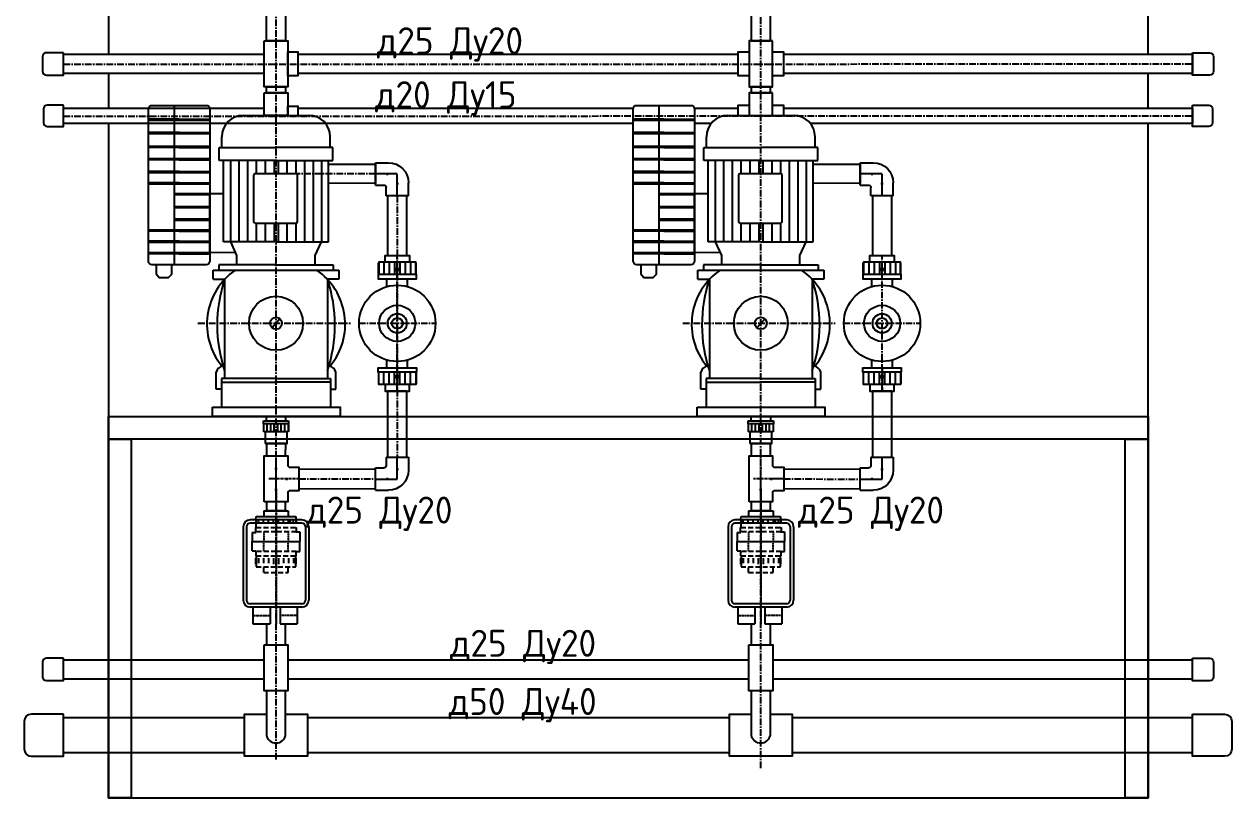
# Model space of a CAD drawing. Header units: millimetres. Extents: x -5247 to 64230, y -16204 to 29599.
# Drawn here: x 10622 to 12190, y 6470 to 7474 of the extents above; entities that cross this region are included whole.
import ezdxf

# ---------------------------------------------------------------- set-up
doc = ezdxf.new("R2010")
doc.units = ezdxf.units.MM
doc.linetypes.add('MITTE', pattern=[2, 1.25, -0.25, 0.25, -0.25])
doc.linetypes.add('VERDECKT', pattern=[0.375, 0.25, -0.125])
for name, color, linetype in [('KÖRPERKANTE', 7, 'Continuous'), ('Mitte', 6, 'MITTE'), ('VERDECKT', 140, 'VERDECKT'), ('насос', 7, 'Continuous'), ('система', 1, 'Continuous')]:
    doc.layers.add(name, color=color, linetype=linetype)
doc.styles.add('гостб', font='', dxfattribs={"height": 2.5})
doc.styles.get('гостб').set_extended_font_data('GOST type B')

# ---------------------------------------------------------------- blocks, each defined once
blk = doc.blocks.new('DRCKHA32')
at = {"color": 253, "linetype": 'MITTE', "ltscale": 10}
for p, q in [((0, -131.3), (0, 131.5)), ((-74, 0), (74, 0))]:
    blk.add_line(p, q, dxfattribs=at)
at = {"ltscale": 25}
for p, q in [((-36.6, 96.4), (-36.6, 116.9)), ((35.9, 94.7), (-35.9, 94.7)), ((-25.8, 116.9), (-25.8, 96.4)), ((-15.5, 116.9), (-15.5, 96.4)), ((-5.2, 116.9), (-5.2, 96.4)), ((5.2, 116.9), (5.2, 96.4)), ((15.5, 116.9), (15.5, 96.4)), ((25.8, 116.9), (25.8, 96.4)), ((36.6, 96.4), (36.6, 116.9)), ((-36.6, -96.4), (-36.6, -116.9)), ((35.9, -94.7), (-35.9, -94.7)), ((-25.8, -116.9), (-25.8, -96.4)), ((-15.5, -116.9), (-15.5, -96.4)), ((-5.2, -116.9), (-5.2, -96.4)), ((5.2, -116.9), (5.2, -96.4)), ((15.5, -116.9), (15.5, -96.4)), ((25.8, -116.9), (25.8, -96.4)), ((36.6, -96.4), (36.6, -116.9))]:
    blk.add_line(p, q, dxfattribs=at)
for p, q in [((-20, 71.2), (-20, 86.1)), ((20, 71.2), (20, 86.1)), ((-20, -85.9), (-20, -71.2)), ((20, -85.9), (20, -71.2))]:
    blk.add_line(p, q)
for points in [[(0, 86.1), (37, 86.1), (37, 94.7), (35.9, 94.7), (35.9, 118.6), (-35.9, 118.6), (-35.9, 94.7), (-37, 94.7), (-37, 86.1), (0, 86.1)], [(-23.7, 118.6), (-23.7, 131.5), (23.7, 131.5), (23.7, 118.6)], [(0, -86.1), (37, -86.1), (37, -94.7), (35.9, -94.7), (35.9, -118.6), (-35.9, -118.6), (-35.9, -94.7), (-37, -94.7), (-37, -86.1), (0, -86.1)], [(-23.7, -118.6), (-23.7, -131.5), (23.7, -131.5), (23.7, -118.6)]]:
    blk.add_lwpolyline(points, dxfattribs=at)
for radius in [74, 35, 18.5, 10.5]:
    blk.add_circle((0, 0), radius)
at = {"layer": 'Mitte', "color": 253, "ltscale": 25}
for p, q in [((0, 86.1), (0, 131.5)), ((3.4, 105.5), (-3.4, 105.5)), ((3.4, 102.5), (-3.4, 102.5)), ((0, -86.1), (0, -131.5)), ((3.4, -102.5), (-3.4, -102.5)), ((3.4, -105.5), (-3.4, -105.5))]:
    blk.add_line(p, q, dxfattribs=at)
blk = doc.blocks.new('t__dn40')
at = {"layer": 'KÖRPERKANTE', "ltscale": 25}
for p, q in [((-26, 2.9), (-26, -2.8)), ((26, 2.7), (26, -2.8)), ((3.1, -26), (-2.7, -26))]:
    blk.add_line(p, q, dxfattribs=at)
at = {"layer": 'KÖRPERKANTE', "ltscale": 25, "flags": 128}
blk.add_lwpolyline([(-57, 29.2), (57, 29.2), (57, -29.2), (32.3, -29.2), (29.2, -32.2), (29.2, -57), (-29.2, -57), (-29.2, -32.3), (-32.2, -29.2), (-57, -29.2), (-57, 29.2)], dxfattribs=at)
at = {"layer": 'Mitte', "color": 253, "ltscale": 5}
for p, q in [((-57, 0), (57, 0)), ((0, -57), (0, 17.7))]:
    blk.add_line(p, q, dxfattribs=at)
blk = doc.blocks.new('90_DN32')
for p, q in [((-45.6, 23.4), (-18.6, 23.4)), ((-45.6, -23.4), (-28.4, -23.4)), ((23.4, -45.6), (23.4, -18.6)), ((-23.4, -45.6), (-23.4, -28.4))]:
    blk.add_line(p, q)
at = {"ltscale": 25}
for p, q in [((-45.6, 23.4), (-45.6, -23.4)), ((-20.8, 2.5), (-20.8, -2.5)), ((-2.5, -20.8), (2.5, -20.8)), ((-23.4, -45.6), (23.4, -45.6))]:
    blk.add_line(p, q, dxfattribs=at)
for centre, radius in [((-18.6, -18.6), 42), ((-28.4, -28.4), 5)]:
    blk.add_arc(centre, radius, 0, 90)
at = {"layer": 'Mitte', "color": 253, "ltscale": 0.3}
for p, q in [((-45.6, 0), (0, 0)), ((0, 0), (0, -45.6))]:
    blk.add_line(p, q, dxfattribs=at)

msp = doc.modelspace()

# ---------------------------------------------------------------- linework, layer by layer
at = {"color": 5}
for p, q in [((12139.142, 7435.047), (12139.142, 7410.047)), ((12139.142, 7365.004), (12139.142, 7345.004)), ((10936.88, 6959.157), (10961.332, 6959.157)), ((11566.23, 6959.157), (11590.681, 6959.157))]:
    msp.add_line(p, q, dxfattribs=at)
for p, q in [((10817.14, 7161.767), (10817.14, 7368.701)), ((11446.49, 7161.767), (11446.49, 7368.701)), ((10783.338, 7351.475), (10863.186, 7350.821)), ((10783.338, 7349.584), (10863.186, 7348.929)), ((11412.687, 7351.475), (11492.535, 7350.821)), ((11412.687, 7349.584), (11492.535, 7348.929)), ((10783.338, 7334.216), (10863.186, 7333.561)), ((10783.338, 7332.324), (10863.186, 7331.67)), ((11412.687, 7334.216), (11492.535, 7333.561)), ((11412.687, 7332.324), (11492.535, 7331.67)), ((10783.338, 7316.231), (10863.186, 7315.576)), ((10783.338, 7314.339), (10863.186, 7313.685)), ((11412.687, 7316.231), (11492.535, 7315.576)), ((11412.687, 7314.339), (11492.535, 7313.685)), ((10783.338, 7300.244), (10863.186, 7299.59)), ((10783.338, 7298.353), (10863.186, 7297.698)), ((11412.687, 7300.244), (11492.535, 7299.59)), ((11412.687, 7298.353), (11492.535, 7297.698)), ((10783.338, 7283.592), (10863.186, 7282.937)), ((10783.338, 7281.7), (10863.186, 7281.046)), ((11412.687, 7283.592), (11492.535, 7282.937)), ((11412.687, 7281.7), (11492.535, 7281.046)), ((10783.338, 7268.901), (10863.186, 7268.246)), ((10783.338, 7267.009), (10863.186, 7266.355)), ((11412.687, 7268.901), (11492.535, 7268.246)), ((11412.687, 7267.009), (11492.535, 7266.355)), ((10817.14, 7254.79), (10863.186, 7254.412)), ((10817.14, 7252.898), (10863.186, 7252.521)), ((11446.49, 7254.79), (11492.535, 7254.412)), ((11446.49, 7252.898), (11492.535, 7252.521)), ((10817.14, 7237.934), (10863.186, 7237.557)), ((10817.14, 7236.042), (10863.186, 7235.665)), ((11446.49, 7237.934), (11492.535, 7237.557)), ((11446.49, 7236.042), (11492.535, 7235.665)), ((10817.14, 7221.735), (10863.186, 7221.357)), ((10817.14, 7219.843), (10863.186, 7219.466)), ((11446.49, 7221.735), (11492.535, 7221.357)), ((11446.49, 7219.843), (11492.535, 7219.466)), ((10783.338, 7207.653), (10863.186, 7206.999)), ((10783.338, 7205.762), (10863.186, 7205.107)), ((11412.687, 7207.653), (11492.535, 7206.999)), ((11412.687, 7205.762), (11492.535, 7205.107)), ((10783.338, 7193.13), (10863.186, 7192.475)), ((10783.338, 7191.238), (10863.186, 7190.583)), ((11412.687, 7193.13), (11492.535, 7192.475)), ((11412.687, 7191.238), (11492.535, 7190.583)), ((10783.338, 7178.241), (10863.186, 7177.587)), ((10783.338, 7176.35), (10863.186, 7175.695)), ((11412.687, 7178.241), (11492.535, 7177.587)), ((11412.687, 7176.35), (11492.535, 7175.695)), ((10867.398, 7142.929), (10867.398, 7154.915)), ((11496.747, 7142.929), (11496.747, 7154.915)), ((10878.307, 7014.284), (10878.307, 6977.066)), ((11019.905, 7014.284), (11019.905, 6977.066)), ((11507.657, 7014.284), (11507.657, 6977.066)), ((11649.254, 7014.284), (11649.254, 6977.066)), ((10919.146, 6695.815), (10941.317, 6695.815)), ((10954.367, 6695.815), (10976.538, 6695.815)), ((11548.496, 6695.815), (11570.667, 6695.815)), ((11583.717, 6695.815), (11605.888, 6695.815))]:
    msp.add_line(p, q)
at = {"color": 5, "ltscale": 25}
for p, q in [((10932.739, 6959.157), (10949.106, 6959.157)), ((10932.739, 6955.35), (10932.739, 6959.157)), ((10933.234, 6955.35), (10932.739, 6955.35)), ((10932.93, 6954.589), (10932.93, 6945.532)), ((10933.234, 6944.771), (10933.234, 6955.35)), ((10964.978, 6955.35), (10933.234, 6955.35)), ((10937.687, 6945.532), (10937.687, 6954.589)), ((10942.255, 6945.532), (10942.255, 6954.589)), ((10946.822, 6945.532), (10946.822, 6954.589)), ((10949.106, 6959.157), (10965.473, 6959.157)), ((10951.39, 6945.532), (10951.39, 6954.589)), ((10955.957, 6945.532), (10955.957, 6954.589)), ((10960.525, 6945.532), (10960.525, 6954.589)), ((10964.978, 6955.35), (10964.978, 6944.771)), ((10965.473, 6955.35), (10964.978, 6955.35)), ((10965.282, 6954.589), (10965.282, 6945.532)), ((10965.473, 6959.157), (10965.473, 6955.35)), ((11562.089, 6959.157), (11578.456, 6959.157)), ((11562.089, 6955.35), (11562.089, 6959.157)), ((11562.584, 6955.35), (11562.089, 6955.35)), ((11562.279, 6954.589), (11562.279, 6945.532)), ((11562.584, 6944.771), (11562.584, 6955.35)), ((11594.328, 6955.35), (11562.584, 6955.35)), ((11567.037, 6945.532), (11567.037, 6954.589)), ((11571.604, 6945.532), (11571.604, 6954.589)), ((11576.172, 6945.532), (11576.172, 6954.589)), ((11578.456, 6959.157), (11594.822, 6959.157)), ((11580.739, 6945.532), (11580.739, 6954.589)), ((11585.307, 6945.532), (11585.307, 6954.589)), ((11589.874, 6945.532), (11589.874, 6954.589)), ((11594.328, 6955.35), (11594.328, 6944.771)), ((11594.822, 6955.35), (11594.328, 6955.35)), ((11594.632, 6954.589), (11594.632, 6945.532)), ((11594.822, 6959.157), (11594.822, 6955.35)), ((10964.978, 6944.771), (10933.234, 6944.771)), ((11594.328, 6944.771), (11562.584, 6944.771))]:
    msp.add_line(p, q, dxfattribs=at)
at = {"color": 7, "linetype": 'MITTE'}
for p, q in [((10949.106, 6868.305), (10949.106, 6694.928)), ((11578.456, 6868.305), (11578.456, 6694.928)), ((10920.41, 6706.32), (10942.581, 6706.32)), ((10977.802, 6706.32), (10955.631, 6706.32)), ((11549.76, 6706.32), (11571.931, 6706.32)), ((11607.151, 6706.32), (11584.98, 6706.32))]:
    msp.add_line(p, q, dxfattribs=at)
at = {"color": 7, "ltscale": 25}
for p, q in [((10933.223, 6842.397), (10964.989, 6842.397)), ((10933.223, 6842.397), (10933.223, 6834.94)), ((10964.989, 6842.397), (10964.989, 6834.94)), ((11562.572, 6842.397), (11594.339, 6842.397)), ((11562.572, 6842.397), (11562.572, 6834.94)), ((11594.339, 6842.397), (11594.339, 6834.94)), ((10923.498, 6834.94), (10974.714, 6834.94)), ((11552.848, 6834.94), (11604.063, 6834.94))]:
    msp.add_line(p, q, dxfattribs=at)
at = {"color": 7}
for p, q in [((10962.532, 6842.397), (10935.68, 6842.397)), ((11591.881, 6842.397), (11565.03, 6842.397)), ((10910.972, 6821.757), (10910.972, 6726.274)), ((10982.806, 6826.191), (10915.406, 6826.191)), ((10923.063, 6831.678), (10923.498, 6834.94)), ((10923.063, 6831.678), (10923.063, 6826.127)), ((10974.714, 6834.94), (10974.714, 6826.127)), ((10975.149, 6831.678), (10975.149, 6826.127)), ((10991.674, 6821.757), (10991.674, 6726.274)), ((11540.321, 6821.757), (11540.321, 6726.274)), ((11612.156, 6826.191), (11544.756, 6826.191)), ((11552.413, 6831.678), (11552.848, 6834.94)), ((11552.413, 6831.678), (11552.413, 6826.127)), ((11604.063, 6834.94), (11604.063, 6826.127)), ((11604.498, 6831.678), (11604.498, 6826.127)), ((11621.024, 6821.757), (11621.024, 6726.274)), ((10982.806, 6721.839), (10915.406, 6721.839)), ((11612.156, 6721.839), (11544.756, 6721.839))]:
    msp.add_line(p, q, dxfattribs=at)
at = {"color": 253}
for p, q in [((10922.791, 6815.299), (10922.791, 6820.736)), ((10923.498, 6820.736), (10923.498, 6826.127)), ((10967.634, 6830.625), (10967.634, 6829.177)), ((10967.634, 6829.177), (10967.634, 6826.725)), ((10975.421, 6820.736), (10975.421, 6815.299)), ((11552.141, 6815.299), (11552.141, 6820.736)), ((11552.848, 6820.736), (11552.848, 6826.127)), ((11596.983, 6830.625), (11596.983, 6829.177)), ((11596.983, 6829.177), (11596.983, 6826.725)), ((11604.77, 6820.736), (11604.77, 6815.299)), ((10974.884, 6815.299), (10979.985, 6815.299)), ((11604.233, 6815.299), (11609.335, 6815.299)), ((10918.227, 6802.388), (10979.985, 6802.388)), ((10922.791, 6789.477), (10922.791, 6784.04)), ((10974.884, 6789.477), (10979.985, 6789.477)), ((10975.421, 6784.04), (10975.421, 6789.477)), ((11547.576, 6802.388), (11609.335, 6802.388)), ((11552.141, 6789.477), (11552.141, 6784.04)), ((11604.233, 6789.477), (11609.335, 6789.477)), ((11604.77, 6784.04), (11604.77, 6789.477)), ((10923.063, 6773.098), (10923.063, 6780.777)), ((10923.498, 6784.04), (10923.498, 6769.836)), ((10974.714, 6769.836), (10974.714, 6784.04)), ((10975.149, 6773.098), (10975.149, 6780.777)), ((11552.413, 6773.098), (11552.413, 6780.777)), ((11552.848, 6784.04), (11552.848, 6769.836)), ((11604.063, 6769.836), (11604.063, 6784.04)), ((11604.498, 6773.098), (11604.498, 6780.777))]:
    msp.add_line(p, q, dxfattribs=at)
for points in [[(11591.547, 8569.825), (10731.399, 8569.825), (10731.399, 7435.047)], [(12081.399, 7435.047), (12081.399, 8569.825)], [(10672.97, 7435.047), (10933.831, 7435.047)], [(10964.381, 7410.047), (10964.381, 7435.047)], [(10977.463, 7435.047), (11548.638, 7435.047)], [(11563.181, 7437.822), (11548.638, 7437.822), (11548.638, 7407.272), (11563.181, 7407.272)], [(11593.731, 7407.272), (11608.273, 7407.272), (11608.273, 7437.822), (11593.731, 7437.822)], [(11608.273, 7435.047), (12139.142, 7435.047)], [(10933.831, 7410.047), (10672.97, 7410.047)], [(10731.399, 7410.047), (10731.399, 7365.004)], [(11548.638, 7410.047), (10977.463, 7410.047)], [(12139.142, 7410.047), (11608.273, 7410.047)], [(12081.399, 7365.004), (12081.399, 7410.047)], [(10672.97, 7365.004), (10933.831, 7365.004)], [(10964.381, 7355.707), (10964.381, 7367.557), (10977.463, 7367.557), (10977.463, 7355.707)], [(10964.381, 7365.004), (10964.381, 7365.004)], [(10964.381, 7365.004), (10964.381, 7365.004)], [(10977.463, 7365.004), (11412.86, 7365.004)], [(11492.363, 7365.004), (11548.638, 7365.004)], [(11563.181, 7368.551), (11548.638, 7368.551), (11548.638, 7355.707)], [(11608.273, 7355.707), (11608.273, 7368.551), (11593.731, 7368.551)], [(11608.273, 7365.004), (12139.142, 7365.004)], [(11412.687, 7345.004), (10672.97, 7345.004)], [(10731.399, 7345.004), (10731.399, 6469.825), (12081.399, 6469.825), (12081.399, 7345.004)], [(11513.883, 7345.004), (11492.535, 7345.004)], [(12139.142, 7345.004), (11643.028, 7345.004)], [(10863.186, 7254.412), (10880.989, 7254.367)], [(10896.715, 7177.4), (10863.186, 7177.587), (10863.186, 7254.412)], [(11492.535, 7254.412), (11510.338, 7254.367)], [(11526.065, 7177.4), (11492.535, 7177.587), (11492.535, 7254.412)], [(10793.55, 7161.767), (10793.55, 7149.881), (10797.272, 7145.442), (10809.509, 7145.442), (10813.837, 7149.653), (10813.837, 7161.767)], [(11422.9, 7161.767), (11422.9, 7149.881), (11426.621, 7145.442), (11438.859, 7145.442), (11443.187, 7149.653), (11443.187, 7161.767)], [(10936.686, 6959.157), (10936.686, 6964.97), (10961.526, 6964.97), (10961.526, 6959.157)], [(11566.035, 6959.157), (11566.035, 6964.97), (11590.876, 6964.97), (11590.876, 6959.157)], [(10936.606, 6695.815), (10936.606, 6668.589), (10961.606, 6668.589), (10961.606, 6695.815)], [(11565.956, 6695.815), (11565.956, 6668.589), (11590.956, 6668.589), (11590.956, 6695.815)], [(10672.97, 6648.859), (10933.602, 6648.859)], [(10964.61, 6648.859), (11562.951, 6648.859)], [(11593.96, 6648.859), (12139.142, 6648.859)], [(10933.602, 6623.859), (10672.97, 6623.859)], [(11562.951, 6623.859), (10964.61, 6623.859)], [(12139.142, 6623.859), (11593.96, 6623.859)], [(10961.606, 6551.174), (10961.606, 6608.589), (10936.606, 6608.589), (10936.606, 6551.174)], [(11590.956, 6551.174), (11590.956, 6608.589), (11565.956, 6608.589), (11565.956, 6551.174)], [(10672.97, 6574.047), (10908.27, 6574.047)], [(10961.606, 6578.498), (10989.942, 6578.498), (10989.942, 6523.85), (10908.27, 6523.85), (10908.27, 6578.498), (10936.606, 6578.498)], [(10989.942, 6574.047), (11537.62, 6574.047)], [(11590.956, 6578.498), (11619.291, 6578.498), (11619.291, 6523.85), (11537.62, 6523.85), (11537.62, 6578.498), (11565.956, 6578.498)], [(11619.291, 6574.047), (12139.142, 6574.047)], [(10908.27, 6528.302), (10672.97, 6528.302)], [(11537.62, 6528.302), (10989.942, 6528.302)], [(12139.142, 6528.302), (11619.291, 6528.302)]]:
    msp.add_lwpolyline(points)
for points in [[(10936.606, 7492.473), (10961.606, 7492.473), (10961.606, 7452.365), (10936.606, 7452.365)], [(11590.956, 7492.473), (11565.956, 7492.473), (11565.956, 7452.365), (11590.956, 7452.365)], [(10933.831, 7452.365), (10964.381, 7452.365), (10964.381, 7392.73), (10933.831, 7392.73)], [(11593.731, 7452.365), (11563.181, 7452.365), (11563.181, 7392.73), (11593.731, 7392.73)], [(10964.381, 7438.292), (10977.463, 7438.292), (10977.463, 7406.802), (10964.381, 7406.802)], [(10933.831, 7385.004), (10964.381, 7385.004), (10964.381, 7355.707), (10933.831, 7355.707)], [(10936.606, 7392.73), (10961.606, 7392.73), (10961.606, 7385.004), (10936.606, 7385.004)], [(11593.731, 7385.004), (11563.181, 7385.004), (11563.181, 7355.707), (11593.731, 7355.707)], [(11590.956, 7392.73), (11565.956, 7392.73), (11565.956, 7385.004), (11590.956, 7385.004)], [(11017.223, 7267.492), (11017.223, 7292.492), (11078.227, 7292.213), (11078.227, 7267.213)], [(11646.573, 7267.492), (11646.573, 7292.492), (11707.577, 7292.213), (11707.577, 7267.213)], [(11119.032, 7251.409), (11094.032, 7251.409), (11094.032, 7173.847), (11119.032, 7173.847)], [(11748.381, 7251.409), (11723.381, 7251.409), (11723.381, 7173.847), (11748.381, 7173.847)], [(11119.032, 6997.646), (11094.032, 6997.646), (11094.032, 6911.895), (11119.032, 6911.895)], [(11748.381, 6997.646), (11723.381, 6997.646), (11723.381, 6911.895), (11748.381, 6911.895)], [(10866.595, 6977.066), (11032.294, 6977.066), (11032.294, 6964.97), (10866.595, 6964.97)], [(11495.945, 6977.066), (11661.644, 6977.066), (11661.644, 6964.97), (11495.945, 6964.97)], [(10961.713, 6929.937), (10936.713, 6929.937), (10936.606, 6913.601), (10961.606, 6913.601)], [(11591.063, 6929.937), (11566.063, 6929.937), (11565.956, 6913.601), (11590.956, 6913.601)], [(11078.227, 6871.091), (11078.227, 6896.091), (10978.924, 6896.284), (10978.924, 6871.284)], [(11707.577, 6871.091), (11707.577, 6896.091), (11608.273, 6896.284), (11608.273, 6871.284)], [(10961.606, 6853.966), (10936.606, 6853.966), (10936.606, 6842.397), (10961.606, 6842.397)], [(11590.956, 6853.966), (11565.956, 6853.966), (11565.956, 6842.397), (11590.956, 6842.397)]]:
    msp.add_lwpolyline(points, close=True)
at = {"color": 5}
for points in [[(10672.97, 7437.066), (10650.962, 7437.066, 0.41421356), (10645.962, 7432.066), (10645.962, 7413.028, 0.41421356), (10650.962, 7408.028), (10672.97, 7408.028)], [(12139.142, 7436.898), (12161.15, 7436.898, -0.41421356), (12166.15, 7431.898), (12166.15, 7412.86, -0.41421356), (12161.15, 7407.86), (12139.142, 7407.86)], [(10672.97, 7368.99), (10652.048, 7368.99, 0.41421356), (10647.295, 7364.237), (10647.295, 7346.138, 0.41421356), (10652.048, 7341.385), (10672.97, 7341.385)], [(12139.142, 7368.823), (12160.064, 7368.823, -0.41421356), (12164.817, 7364.069), (12164.817, 7345.971, -0.41421356), (12160.064, 7341.217), (12139.142, 7341.217)], [(10672.97, 6651.074), (10650.962, 6651.074, 0.41421356), (10645.962, 6646.074), (10645.962, 6627.036, 0.41421356), (10650.962, 6622.036), (10672.97, 6622.036)], [(12139.142, 6650.923), (12161.15, 6650.923, -0.41421356), (12166.15, 6645.923), (12166.15, 6626.885, -0.41421356), (12161.15, 6621.885), (12139.142, 6621.885)], [(10672.97, 6578.522), (10631.517, 6578.522, 0.41421356), (10622.1, 6569.104), (10622.1, 6533.245, 0.41421356), (10631.517, 6523.827), (10672.97, 6523.827)], [(12139.142, 6578.522), (12180.594, 6578.522, -0.41421356), (12190.012, 6569.104), (12190.012, 6533.245, -0.41421356), (12180.594, 6523.827), (12139.142, 6523.827)]]:
    msp.add_lwpolyline(points, format="xyb", close=True, dxfattribs=at)
for points in [[(10788.338, 7368.701), (10858.186, 7368.701, -0.41421356), (10863.186, 7363.701), (10863.186, 7166.767, -0.41421356), (10858.186, 7161.767), (10788.338, 7161.767, -0.41421356), (10783.338, 7166.767), (10783.338, 7363.701, -0.41421356)], [(11417.687, 7368.701), (11487.535, 7368.701, -0.41421356), (11492.535, 7363.701), (11492.535, 7166.767, -0.41421356), (11487.535, 7161.767), (11417.687, 7161.767, -0.41421356), (11412.687, 7166.767), (11412.687, 7363.701, -0.41421356)]]:
    msp.add_lwpolyline(points, format="xyb", close=True)
at = {"color": 54}
for points in [[(10731.399, 6964.97), (12081.399, 6964.97), (12081.399, 6935.251), (10731.399, 6935.251)], [(10761.118, 6935.251), (10761.118, 6469.825), (10731.399, 6469.825), (10731.399, 6935.251)], [(12081.399, 6935.251), (12081.399, 6469.825), (12051.68, 6469.825), (12051.68, 6935.251)]]:
    msp.add_lwpolyline(points, close=True, dxfattribs=at)
at = {"color": 5}
for points in [[(10934.82, 6929.937), (10963.606, 6929.937), (10963.606, 6944.771), (10934.82, 6944.771)], [(11564.17, 6929.937), (11592.956, 6929.937), (11592.956, 6944.771), (11564.17, 6944.771)]]:
    msp.add_lwpolyline(points, close=True, dxfattribs=at)
at = {"color": 0}
for points in [[(10933.602, 6668.589), (10964.61, 6668.589), (10964.61, 6608.589), (10933.602, 6608.589)], [(11562.951, 6668.589), (11593.96, 6668.589), (11593.96, 6608.589), (11562.951, 6608.589)]]:
    msp.add_lwpolyline(points, close=True, dxfattribs=at)
at = {"color": 7}
for centre, radius, start, end in [((10915.406, 6821.757), 8.868, 90, 180), ((10915.406, 6821.757), 4.434, 90, 180), ((10982.806, 6821.757), 8.868, 0, 90), ((10982.806, 6821.757), 4.434, 0, 90), ((11544.756, 6821.757), 8.868, 90, 180), ((11544.756, 6821.757), 4.434, 90, 180), ((11612.156, 6821.757), 8.868, 0, 90), ((11612.156, 6821.757), 4.434, 0, 90), ((10915.406, 6726.274), 8.868, 180, 270), ((10915.406, 6726.274), 4.434, 180, 270), ((10982.806, 6726.274), 8.868, 270, 0), ((10982.806, 6726.274), 4.434, 270, 0), ((11544.756, 6726.274), 8.868, 180, 270), ((11544.756, 6726.274), 4.434, 180, 270), ((11612.156, 6726.274), 8.868, 270, 0), ((11612.156, 6726.274), 4.434, 270, 0)]:
    msp.add_arc(centre, radius, start, end, dxfattribs=at)
for centre in [(10949.106, 6553.82), (11578.456, 6553.82)]:
    msp.add_arc(centre, 12.777, 191.95162, 348.04838)
at = {"layer": 'KÖRPERKANTE', "color": 7}
for p, q in [((10906.538, 6821.757), (10906.538, 6726.274)), ((10982.806, 6830.625), (10915.406, 6830.625)), ((10926.269, 6827.585), (10926.269, 6831.678)), ((10932.794, 6828.166), (10932.794, 6831.678)), ((10939.319, 6828.166), (10939.319, 6831.678)), ((10945.844, 6828.166), (10945.844, 6831.678)), ((10945.844, 6830.433), (10945.844, 6831.678)), ((10952.368, 6828.166), (10952.368, 6831.678)), ((10952.368, 6830.433), (10952.368, 6831.678)), ((10958.893, 6828.166), (10958.893, 6831.678)), ((10965.418, 6828.166), (10965.418, 6831.678)), ((10971.943, 6827.585), (10971.943, 6831.678)), ((10987.24, 6821.757), (10987.24, 6726.274)), ((11535.887, 6821.757), (11535.887, 6726.274)), ((11612.156, 6830.625), (11544.756, 6830.625)), ((11555.619, 6827.585), (11555.619, 6831.678)), ((11562.144, 6828.166), (11562.144, 6831.678)), ((11568.668, 6828.166), (11568.668, 6831.678)), ((11575.193, 6828.166), (11575.193, 6831.678)), ((11575.193, 6830.433), (11575.193, 6831.678)), ((11581.718, 6828.166), (11581.718, 6831.678)), ((11581.718, 6830.433), (11581.718, 6831.678)), ((11588.243, 6828.166), (11588.243, 6831.678)), ((11594.768, 6828.166), (11594.768, 6831.678)), ((11601.292, 6827.585), (11601.292, 6831.678)), ((11616.59, 6821.757), (11616.59, 6726.274)), ((10982.806, 6717.405), (10915.406, 6717.405)), ((10919.146, 6717.405), (10919.146, 6695.815)), ((10941.317, 6717.405), (10941.317, 6695.815)), ((10954.367, 6717.405), (10954.367, 6695.815)), ((10976.538, 6717.405), (10976.538, 6695.815)), ((11612.156, 6717.405), (11544.756, 6717.405)), ((11548.496, 6717.405), (11548.496, 6695.815)), ((11570.667, 6717.405), (11570.667, 6695.815)), ((11583.717, 6717.405), (11583.717, 6695.815)), ((11605.888, 6717.405), (11605.888, 6695.815))]:
    msp.add_line(p, q, dxfattribs=at)
at = {"layer": 'KÖRPERKANTE', "color": 253}
for p, q in [((10918.227, 6814.203), (10918.227, 6802.388)), ((10918.227, 6814.203), (10923.328, 6814.203)), ((10979.985, 6815.299), (10979.985, 6802.388)), ((11547.576, 6814.203), (11547.576, 6802.388)), ((11547.576, 6814.203), (11552.678, 6814.203)), ((11609.335, 6815.299), (11609.335, 6802.388)), ((10918.227, 6790.573), (10918.227, 6802.388)), ((10918.227, 6790.573), (10923.328, 6790.573)), ((10979.985, 6789.477), (10979.985, 6802.388)), ((11547.576, 6790.573), (11547.576, 6802.388)), ((11547.576, 6790.573), (11552.678, 6790.573)), ((11609.335, 6789.477), (11609.335, 6802.388))]:
    msp.add_line(p, q, dxfattribs=at)
at = {"layer": 'Mitte', "color": 253, "ltscale": 7}
for p, q in [((10949.106, 6519.483), (10949.106, 7895.372)), ((11578.456, 6508.256), (11578.456, 7887.059)), ((10672.97, 7421.941), (12139.142, 7422.547)), ((10672.97, 7354.582), (12139.142, 7355.188)), ((11078.227, 7279.713), (10942.314, 7279.775)), ((11106.532, 7251.409), (11106.532, 6911.895)), ((10847.761, 7085.805), (11045.862, 7085.805)), ((11477.111, 7085.805), (11675.211, 7085.805)), ((10978.924, 6883.784), (11078.227, 6883.784)), ((11608.273, 6883.784), (11707.577, 6883.591))]:
    msp.add_line(p, q, dxfattribs=at)
at = {"layer": 'VERDECKT', "color": 253, "ltscale": 25}
for p, q in [((10922.791, 6820.736), (10923.498, 6820.736)), ((10923.498, 6820.736), (10949.106, 6820.736)), ((10949.106, 6820.736), (10974.714, 6820.736)), ((10974.714, 6820.736), (10975.421, 6820.736)), ((11552.141, 6820.736), (11552.848, 6820.736)), ((11552.848, 6820.736), (11578.456, 6820.736)), ((11578.456, 6820.736), (11604.063, 6820.736)), ((11604.063, 6820.736), (11604.77, 6820.736)), ((10949.106, 6815.299), (10922.791, 6815.299)), ((10975.421, 6815.299), (10949.106, 6815.299)), ((11578.456, 6815.299), (11552.141, 6815.299)), ((11604.77, 6815.299), (11578.456, 6815.299)), ((10949.106, 6789.477), (10922.791, 6789.477)), ((10975.421, 6789.477), (10949.106, 6789.477)), ((11578.456, 6789.477), (11552.141, 6789.477)), ((11604.77, 6789.477), (11578.456, 6789.477)), ((10922.791, 6784.04), (10923.498, 6784.04)), ((10923.498, 6784.04), (10949.106, 6784.04)), ((10926.269, 6780.777), (10926.269, 6773.098)), ((10932.794, 6780.777), (10932.794, 6773.098)), ((10939.319, 6780.777), (10939.319, 6773.098)), ((10945.844, 6780.777), (10945.844, 6773.098)), ((10949.106, 6784.04), (10974.714, 6784.04)), ((10952.368, 6780.777), (10952.368, 6773.098)), ((10952.368, 6774.343), (10952.368, 6773.098)), ((10958.893, 6780.777), (10958.893, 6773.098)), ((10965.418, 6780.777), (10965.418, 6773.098)), ((10971.943, 6780.777), (10971.943, 6773.098)), ((10974.714, 6784.04), (10975.421, 6784.04)), ((11552.141, 6784.04), (11552.848, 6784.04)), ((11552.848, 6784.04), (11578.456, 6784.04)), ((11555.619, 6780.777), (11555.619, 6773.098)), ((11562.144, 6780.777), (11562.144, 6773.098)), ((11568.668, 6780.777), (11568.668, 6773.098)), ((11575.193, 6780.777), (11575.193, 6773.098)), ((11578.456, 6784.04), (11604.063, 6784.04)), ((11581.718, 6780.777), (11581.718, 6773.098)), ((11581.718, 6774.343), (11581.718, 6773.098)), ((11588.243, 6780.777), (11588.243, 6773.098)), ((11594.768, 6780.777), (11594.768, 6773.098)), ((11601.292, 6780.777), (11601.292, 6773.098)), ((11604.063, 6784.04), (11604.77, 6784.04)), ((10923.498, 6769.836), (10974.714, 6769.836)), ((10933.223, 6762.379), (10933.223, 6769.836)), ((10933.223, 6762.379), (10964.989, 6762.379)), ((10964.989, 6762.379), (10964.989, 6769.836)), ((11552.848, 6769.836), (11604.063, 6769.836)), ((11562.572, 6762.379), (11562.572, 6769.836)), ((11562.572, 6762.379), (11594.339, 6762.379)), ((11594.339, 6762.379), (11594.339, 6769.836))]:
    msp.add_line(p, q, dxfattribs=at)
at = {"layer": 'VERDECKT', "color": 253}
for p, q in [((10933.223, 6815.299), (10933.223, 6802.388)), ((10964.989, 6815.299), (10964.989, 6802.388)), ((11562.572, 6815.299), (11562.572, 6802.388)), ((11594.339, 6815.299), (11594.339, 6802.388)), ((10933.223, 6789.477), (10933.223, 6802.388)), ((10964.989, 6789.477), (10964.989, 6802.388)), ((11562.572, 6789.477), (11562.572, 6802.388)), ((11594.339, 6789.477), (11594.339, 6802.388))]:
    msp.add_line(p, q, dxfattribs=at)
at = {"layer": 'VERDECKT', "color": 7, "ltscale": 25}
for p, q in [((10945.844, 6774.343), (10945.844, 6773.098)), ((11575.193, 6774.343), (11575.193, 6773.098))]:
    msp.add_line(p, q, dxfattribs=at)
at = {"layer": 'насос', "color": 7, "ltscale": 100}
for p, q in [((10906.442, 7355.707), (10991.77, 7355.707)), ((10949.106, 7355.707), (10991.77, 7355.707)), ((11535.791, 7355.707), (11621.12, 7355.707)), ((11578.456, 7355.707), (11621.12, 7355.707)), ((10878.669, 7313.989), (10878.669, 7327.935)), ((11019.543, 7313.989), (11019.543, 7327.935)), ((11508.019, 7313.989), (11508.019, 7327.935)), ((11648.892, 7313.989), (11648.892, 7327.935)), ((10875.19, 7313.989), (10949.106, 7313.989)), ((10875.19, 7296.992), (10875.19, 7313.989)), ((11023.022, 7313.989), (10949.106, 7313.989)), ((11023.022, 7296.992), (11023.022, 7313.989)), ((11504.54, 7313.989), (11578.456, 7313.989)), ((11504.54, 7296.992), (11504.54, 7313.989)), ((11652.371, 7313.989), (11578.456, 7313.989)), ((11652.371, 7296.992), (11652.371, 7313.989)), ((10949.106, 7296.992), (10875.19, 7296.992)), ((10880.989, 7191.537), (10880.989, 7297.379)), ((10890.073, 7296.992), (10890.073, 7191.537)), ((10900.897, 7296.992), (10900.897, 7191.537)), ((10912.148, 7296.992), (10912.148, 7191.537)), ((10923.317, 7296.992), (10923.317, 7279.775)), ((10934.914, 7296.992), (10934.914, 7279.775)), ((10946.483, 7296.992), (10946.483, 7279.775)), ((10949.106, 7296.992), (11023.022, 7296.992)), ((10951.729, 7296.992), (10951.729, 7279.775)), ((10963.298, 7296.992), (10963.298, 7279.775)), ((10974.895, 7296.992), (10974.895, 7279.775)), ((10986.064, 7296.992), (10986.064, 7191.537)), ((10997.315, 7296.992), (10997.315, 7191.537)), ((11008.139, 7296.992), (11008.139, 7191.537)), ((11017.223, 7191.537), (11017.223, 7297.379)), ((11578.456, 7296.992), (11504.54, 7296.992)), ((11510.338, 7191.537), (11510.338, 7297.379)), ((11519.422, 7296.992), (11519.422, 7191.537)), ((11530.246, 7296.992), (11530.246, 7191.537)), ((11541.498, 7296.992), (11541.498, 7191.537)), ((11552.667, 7296.992), (11552.667, 7279.775)), ((11564.264, 7296.992), (11564.264, 7279.775)), ((11575.833, 7296.992), (11575.833, 7279.775)), ((11578.456, 7296.992), (11652.371, 7296.992)), ((11581.078, 7296.992), (11581.078, 7279.775)), ((11592.647, 7296.992), (11592.647, 7279.775)), ((11604.244, 7296.992), (11604.244, 7279.775)), ((11615.413, 7296.992), (11615.413, 7191.537)), ((11626.665, 7296.992), (11626.665, 7191.537)), ((11637.489, 7296.992), (11637.489, 7191.537)), ((11646.573, 7191.537), (11646.573, 7297.379)), ((10923.317, 7215.962), (10923.317, 7191.537)), ((10934.914, 7215.962), (10934.914, 7191.537)), ((10946.483, 7215.962), (10946.483, 7191.537)), ((10951.729, 7215.962), (10951.729, 7191.537)), ((10963.298, 7215.962), (10963.298, 7191.537)), ((10974.895, 7215.962), (10974.895, 7191.537)), ((11552.667, 7215.962), (11552.667, 7191.537)), ((11564.264, 7215.962), (11564.264, 7191.537)), ((11575.833, 7215.962), (11575.833, 7191.537)), ((11581.078, 7215.962), (11581.078, 7191.537)), ((11592.647, 7215.962), (11592.647, 7191.537)), ((11604.244, 7215.962), (11604.244, 7191.537)), ((10949.106, 7191.537), (10880.989, 7191.537)), ((10898.384, 7173.741), (10890.266, 7191.537)), ((10949.106, 7191.537), (11017.223, 7191.537)), ((10999.828, 7173.741), (11007.946, 7191.537)), ((11578.456, 7191.537), (11510.338, 7191.537)), ((11527.734, 7173.741), (11519.616, 7191.537)), ((11578.456, 7191.537), (11646.573, 7191.537)), ((11629.178, 7173.741), (11637.295, 7191.537)), ((10898.384, 7161.767), (10898.384, 7173.741)), ((10999.828, 7161.767), (10999.828, 7173.741)), ((11527.734, 7161.767), (11527.734, 7173.741)), ((11629.178, 7161.767), (11629.178, 7173.741)), ((10867.398, 7154.915), (11030.814, 7154.915)), ((10949.106, 7161.767), (10874.804, 7161.767)), ((10874.804, 7161.767), (10874.804, 7154.915)), ((10949.106, 7161.767), (11023.408, 7161.767)), ((11023.408, 7161.767), (11023.408, 7154.915)), ((11030.814, 7154.915), (11030.814, 7142.929)), ((11496.747, 7154.915), (11660.164, 7154.915)), ((11578.456, 7161.767), (11504.153, 7161.767)), ((11504.153, 7161.767), (11504.153, 7154.915)), ((11578.456, 7161.767), (11652.758, 7161.767)), ((11652.758, 7161.767), (11652.758, 7154.915)), ((11660.164, 7154.915), (11660.164, 7142.929)), ((10867.398, 7142.929), (10882.417, 7142.929)), ((10882.417, 7142.929), (10882.417, 7014.11)), ((11030.814, 7142.929), (11015.795, 7142.929)), ((11015.795, 7142.929), (11015.795, 7014.11)), ((11496.747, 7142.929), (11511.766, 7142.929)), ((11511.766, 7142.929), (11511.766, 7014.11)), ((11660.164, 7142.929), (11645.145, 7142.929)), ((11645.145, 7142.929), (11645.145, 7014.11)), ((10954.251, 7091.597), (10943.961, 7080.012)), ((11583.601, 7091.597), (11573.31, 7080.012)), ((10871.331, 7000.094), (10871.331, 7022.319)), ((10949.926, 7014.284), (10878.307, 7014.284)), ((10878.307, 7009.226), (10950.554, 7009.226)), ((11019.905, 7009.226), (10947.658, 7009.226)), ((10948.286, 7014.284), (11019.905, 7014.284)), ((11026.881, 7000.094), (11026.881, 7022.319)), ((11500.681, 7000.094), (11500.681, 7022.319)), ((11579.275, 7014.284), (11507.657, 7014.284)), ((11507.657, 7009.226), (11579.904, 7009.226)), ((11649.254, 7009.226), (11577.008, 7009.226)), ((11577.636, 7014.284), (11649.254, 7014.284)), ((11656.23, 7000.094), (11656.23, 7022.319)), ((10878.307, 7000.094), (10871.331, 7000.094)), ((11019.905, 7000.094), (11026.881, 7000.094)), ((11507.657, 7000.094), (11500.681, 7000.094)), ((11649.254, 7000.094), (11656.23, 7000.094))]:
    msp.add_line(p, q, dxfattribs=at)
for points in [[(10974.979, 7279.775), (10922.087, 7279.775, 0.41421356), (10920.004, 7277.693), (10920.004, 7218.045, 0.41421356), (10922.087, 7215.962), (10974.979, 7215.962, 0.41421356), (10977.062, 7218.045), (10977.062, 7277.693, 0.41421356)], [(11604.329, 7279.775), (11551.437, 7279.775, 0.41421356), (11549.354, 7277.693), (11549.354, 7218.045, 0.41421356), (11551.437, 7215.962), (11604.329, 7215.962, 0.41421356), (11606.412, 7218.045), (11606.412, 7277.693, 0.41421356)]]:
    msp.add_lwpolyline(points, format="xyb", close=True, dxfattribs=at)
for centre, radius in [((10949.106, 7085.805), 35), ((11578.456, 7085.805), 35), ((10949.106, 7085.805), 7.747), ((11578.456, 7085.805), 7.747)]:
    msp.add_circle(centre, radius, dxfattribs=at)
for centre, radius, start, end in [((10906.442, 7327.935), 27.772, 90, 180), ((10991.77, 7327.935), 27.772, 0, 90), ((11535.791, 7327.935), 27.772, 90, 180), ((11621.12, 7327.935), 27.772, 0, 90), ((10944.602, 7084.584), 85.271, 124.432773, 219.477979), ((10953.61, 7084.584), 85.271, 320.522021, 55.567227), ((11573.951, 7084.584), 85.271, 124.432773, 219.477979), ((11582.96, 7084.584), 85.271, 320.522021, 55.567227), ((11058.593, 7083.474), 185.939, 161.351822, 198.648178), ((10839.619, 7083.474), 185.939, 341.351822, 18.648178), ((11687.943, 7083.474), 185.939, 161.351822, 198.648178), ((11468.968, 7083.474), 185.939, 341.351822, 18.648178), ((10883.06, 7018.937), 12.206, 105.367739, 163.912406), ((11015.152, 7018.937), 12.206, 16.087594, 74.632261), ((11512.409, 7018.937), 12.206, 105.367739, 163.912406), ((11644.502, 7018.937), 12.206, 16.087594, 74.632261)]:
    msp.add_arc(centre, radius, start, end, dxfattribs=at)

# ---------------------------------------------------------------- block references
for name, p, xscale, yscale, zscale, rotation in [('90_DN32', (11106.532, 7279.713), -0.6207088643287834, 0.6207088643287834, 0.6207088643287834, 270), ('90_DN32', (11735.881, 7279.713), -0.6207088643287834, 0.6207088643287834, 0.6207088643287834, 270), ('t__dn40', (10949.106, 6883.784), 0.523114402077786, 0.523114402077786, 0.523114402077786, 89.99999999999999), ('90_DN32', (11106.532, 6883.591), -0.6207088643287834, 0.6207088643287834, 0.6207088643287834, 180), ('t__dn40', (11578.456, 6883.784), 0.523114402077786, 0.523114402077786, 0.523114402077786, 89.99999999999999), ('90_DN32', (11735.881, 6883.591), -0.6207088643287834, 0.6207088643287834, 0.6207088643287834, 180)]:
    msp.add_blockref(name, p, dxfattribs=dict(xscale=xscale, yscale=yscale, zscale=zscale, rotation=rotation))
at = {"xscale": 0.6699649187319847, "yscale": 0.6699649187319847, "zscale": 0.6699649187319847}
for p in [(11106.532, 7085.746), (11735.881, 7085.746)]:
    msp.add_blockref('DRCKHA32', p, dxfattribs=at)

# ---------------------------------------------------------------- texts
at = {"layer": 'система', "color": 7, "style": 'гостб'}
for s, p in [('д25 Ду20', (11080.046, 7435.047)), ('д20 Ду15', (11077.693, 7365.004)), ('д25 Ду20', (10988.432, 6825.892)), ('д25 Ду20', (11626.584, 6825.892)), ('д25 Ду20', (11174.937, 6652.931)), ('д50 Ду40', (11173.265, 6577.367))]:
    msp.add_text(s, height=35, dxfattribs=at).set_placement(p)

doc.saveas('drawing.dxf')
